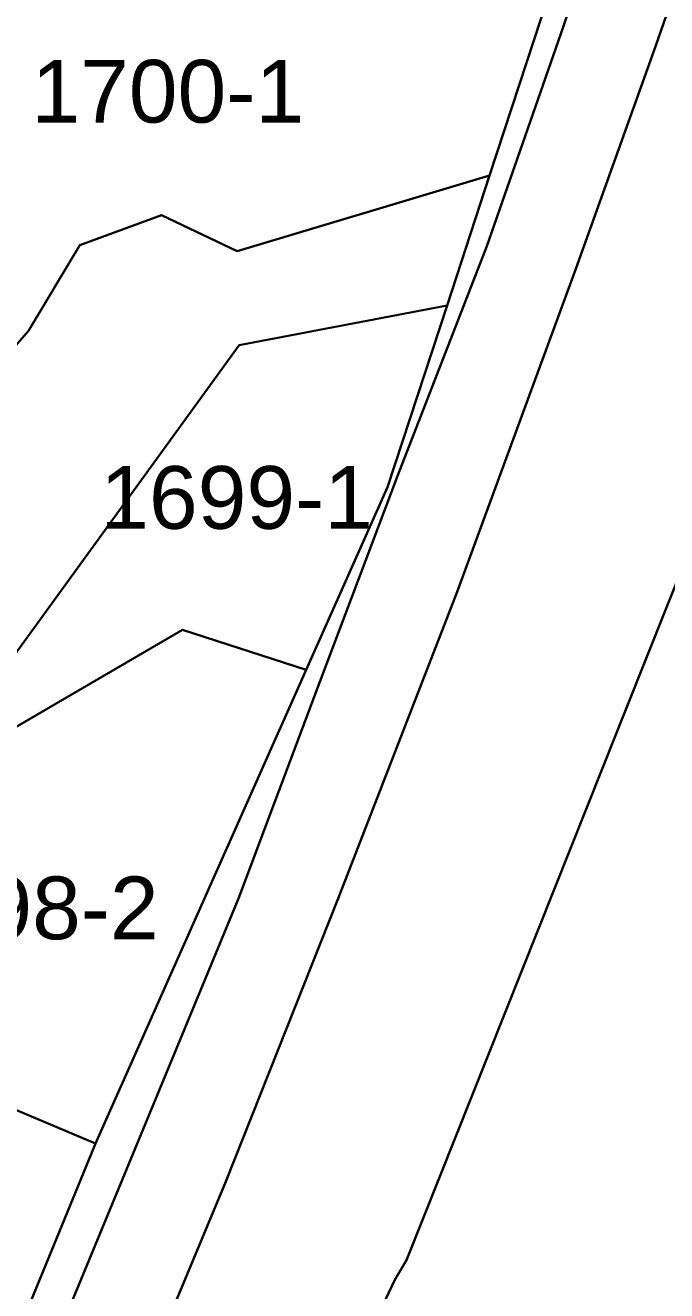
# Model space of a CAD drawing. Header units: metres. Extents: x 7508000 to 7510589, y 4725804 to 4728000.
# Drawn here: x 7509578.8 to 7509629.9, y 4726936.4 to 4727037.3 of the extents above; entities that cross this region are included whole.
import ezdxf
from ezdxf.enums import TextEntityAlignment as Align

# ---------------------------------------------------------------- set-up
doc = ezdxf.new("R2010")
doc.units = ezdxf.units.M
for name, color, linetype in [('_KOCKA', 5, 'Continuous'), ('OBILIQ_A10_PAR_PARCEL_TXT', 7, 'Continuous'), ('OBILIQ_PAR_PARCELGEOM_ILI', 7, 'Continuous'), ('Orotofoto 2018', 7, 'Continuous')]:
    doc.layers.add(name, color=color, linetype=linetype)
doc.styles.get("Standard").update_dxf_attribs({"font": 'arial.ttf'})
picture_1 = doc.add_image_def('image1.ecw', size_in_pixel=(11111, 11111))

msp = doc.modelspace()

# ---------------------------------------------------------------- linework, layer by layer
at = {"layer": '_KOCKA', "color": 5, "lineweight": 30, "flags": 128}
for points in [[(7509488.08, 4726666.89), (7509497.3, 4726698.71), (7509503.42, 4726718.43), (7509510.45, 4726737.69), (7509515.4, 4726752.3), (7509523.11, 4726771.89), (7509530.49, 4726791.28), (7509537.44, 4726808.7), (7509547, 4726831.41), (7509555.89, 4726852.04), (7509567.13, 4726878.95), (7509574.91, 4726897.63), (7509583.64, 4726918.34), (7509594.78, 4726945.07), (7509603.76, 4726967.63), (7509613.23, 4726992.1), (7509622.7, 4727017.84), (7509629.07, 4727035.59), (7509637.12, 4727058.75), (7509647.01, 4727089.84), (7509653.71, 4727111.7), (7509658.58, 4727128.49), (7509667.13, 4727160.59), (7509675.09, 4727192.1)], [(7509550.5, 4726857.99), (7509557.74, 4726874.88), (7509567, 4726898.08), (7509580.6, 4726930.86), (7509595.81, 4726967.63), (7509602.29, 4726984.92), (7509608.5, 4727001.4), (7509615.6, 4727019.66), (7509621.71, 4727037.2), (7509627.54, 4727054.82), (7509632.83, 4727071.07), (7509637.43, 4727087.32), (7509643.27, 4727106.72), (7509646.48, 4727117.32), (7509646.48, 4727125.36), (7509647.37, 4727131.23), (7509652.35, 4727152.04)]]:
    msp.add_lwpolyline(points, dxfattribs=at)
at = {"layer": 'OBILIQ_PAR_PARCELGEOM_ILI', "color": 7, "linetype": 'Continuous'}
for points in [[(7509750.55, 4727142.2), (7509724.89, 4727117), (7509714.58, 4727096.19), (7509694.95, 4727080.27), (7509690.47, 4727073.65), (7509660.08, 4727033.73), (7509647.57, 4727035.5), (7509646.58, 4727032.53), (7509643.61, 4727025.1), (7509626.58, 4726982.43), (7509624.88, 4726978.16), (7509609.2, 4726938.81), (7509608.28, 4726937.24), (7509569.31, 4726854.97), (7509616.3, 4726838.27), (7509662.88, 4726821.17), (7509672.91, 4726817.45), (7509674.37, 4726818.34), (7509717.47, 4726843.75), (7509760.66, 4726870.06)], [(7509569.31, 4726854.97), (7509608.28, 4726937.24), (7509609.2, 4726938.81), (7509624.88, 4726978.16), (7509626.58, 4726982.43), (7509643.61, 4727025.1), (7509646.58, 4727032.53), (7509647.57, 4727035.5), (7509654.17, 4727055.41), (7509642.75, 4727052.9), (7509624.37, 4727051.75), (7509623.48, 4727048.63), (7509615.83, 4727025.3), (7509612.43, 4727014.92), (7509607.68, 4727000.43), (7509601.2, 4726985.87), (7509584.39, 4726948.11), (7509584.28, 4726947.84), (7509566.58, 4726904.74), (7509545.85, 4726863.55)], [(7509420.61, 4726923.74), (7509446.9, 4726922.19), (7509489.41, 4726937.54), (7509510.03, 4726944.72), (7509529.19, 4726955.62), (7509547.65, 4726963.59), (7509566.76, 4726980.94), (7509577.2, 4726986.04), (7509595.86, 4727011.75), (7509612.43, 4727014.92), (7509615.83, 4727025.3), (7509595.7, 4727019.26), (7509589.67, 4727022.14), (7509583.15, 4727019.74), (7509579.04, 4727012.9), (7509567.88, 4727000.04), (7509556.67, 4726996.25), (7509552.83, 4727003.29), (7509553.84, 4727015.09), (7509568.74, 4727023.37), (7509577.33, 4727038.75)]]:
    msp.add_lwpolyline(points, dxfattribs=at)
for points in [[(7509595.7, 4727019.26), (7509615.83, 4727025.3), (7509623.48, 4727048.63), (7509624.37, 4727051.75), (7509618.72, 4727051.4), (7509601.2, 4727054.29), (7509589.13, 4727047.99), (7509577.33, 4727038.75), (7509568.74, 4727023.37), (7509553.84, 4727015.09), (7509552.83, 4727003.29), (7509556.67, 4726996.25), (7509567.88, 4727000.04), (7509579.04, 4727012.9), (7509583.15, 4727019.74), (7509589.67, 4727022.14), (7509595.7, 4727019.26)], [(7509601.2, 4726985.87), (7509607.68, 4727000.43), (7509612.43, 4727014.92), (7509595.86, 4727011.75), (7509577.2, 4726986.04), (7509566.76, 4726980.94), (7509547.65, 4726963.59), (7509591.34, 4726989.07), (7509601.2, 4726985.87)], [(7509601.2, 4726985.87), (7509591.34, 4726989.07), (7509547.65, 4726963.59), (7509584.39, 4726948.11), (7509601.2, 4726985.87)], [(7509584.28, 4726947.84), (7509584.39, 4726948.11), (7509548.27, 4726963.32), (7509524.14, 4726871.49), (7509545.85, 4726863.55), (7509566.58, 4726904.74), (7509584.28, 4726947.84)]]:
    msp.add_lwpolyline(points, close=True, dxfattribs=at)

# ---------------------------------------------------------------- texts
at = {"layer": 'OBILIQ_A10_PAR_PARCEL_TXT', "color": 7}
for s, p in [('1700-1', (7509590.16, 4727032.01)), ('1699-1', (7509595.65, 4726999.62)), ('1698-2', (7509578.56, 4726966.89))]:
    msp.add_text(s, height=5, dxfattribs=at).set_placement(p, align=Align.MIDDLE_CENTER)

# ---------------------------------------------------------------- pictures from other files: only their frames are drawn
at = {"layer": 'Orotofoto 2018'}
image = msp.add_image(picture_1, insert=(7508000, 4726000.02), size_in_units=(1999.82, 1999.82), dxfattribs=at)
image.dxf.flags = 7

doc.saveas('drawing.dxf')
